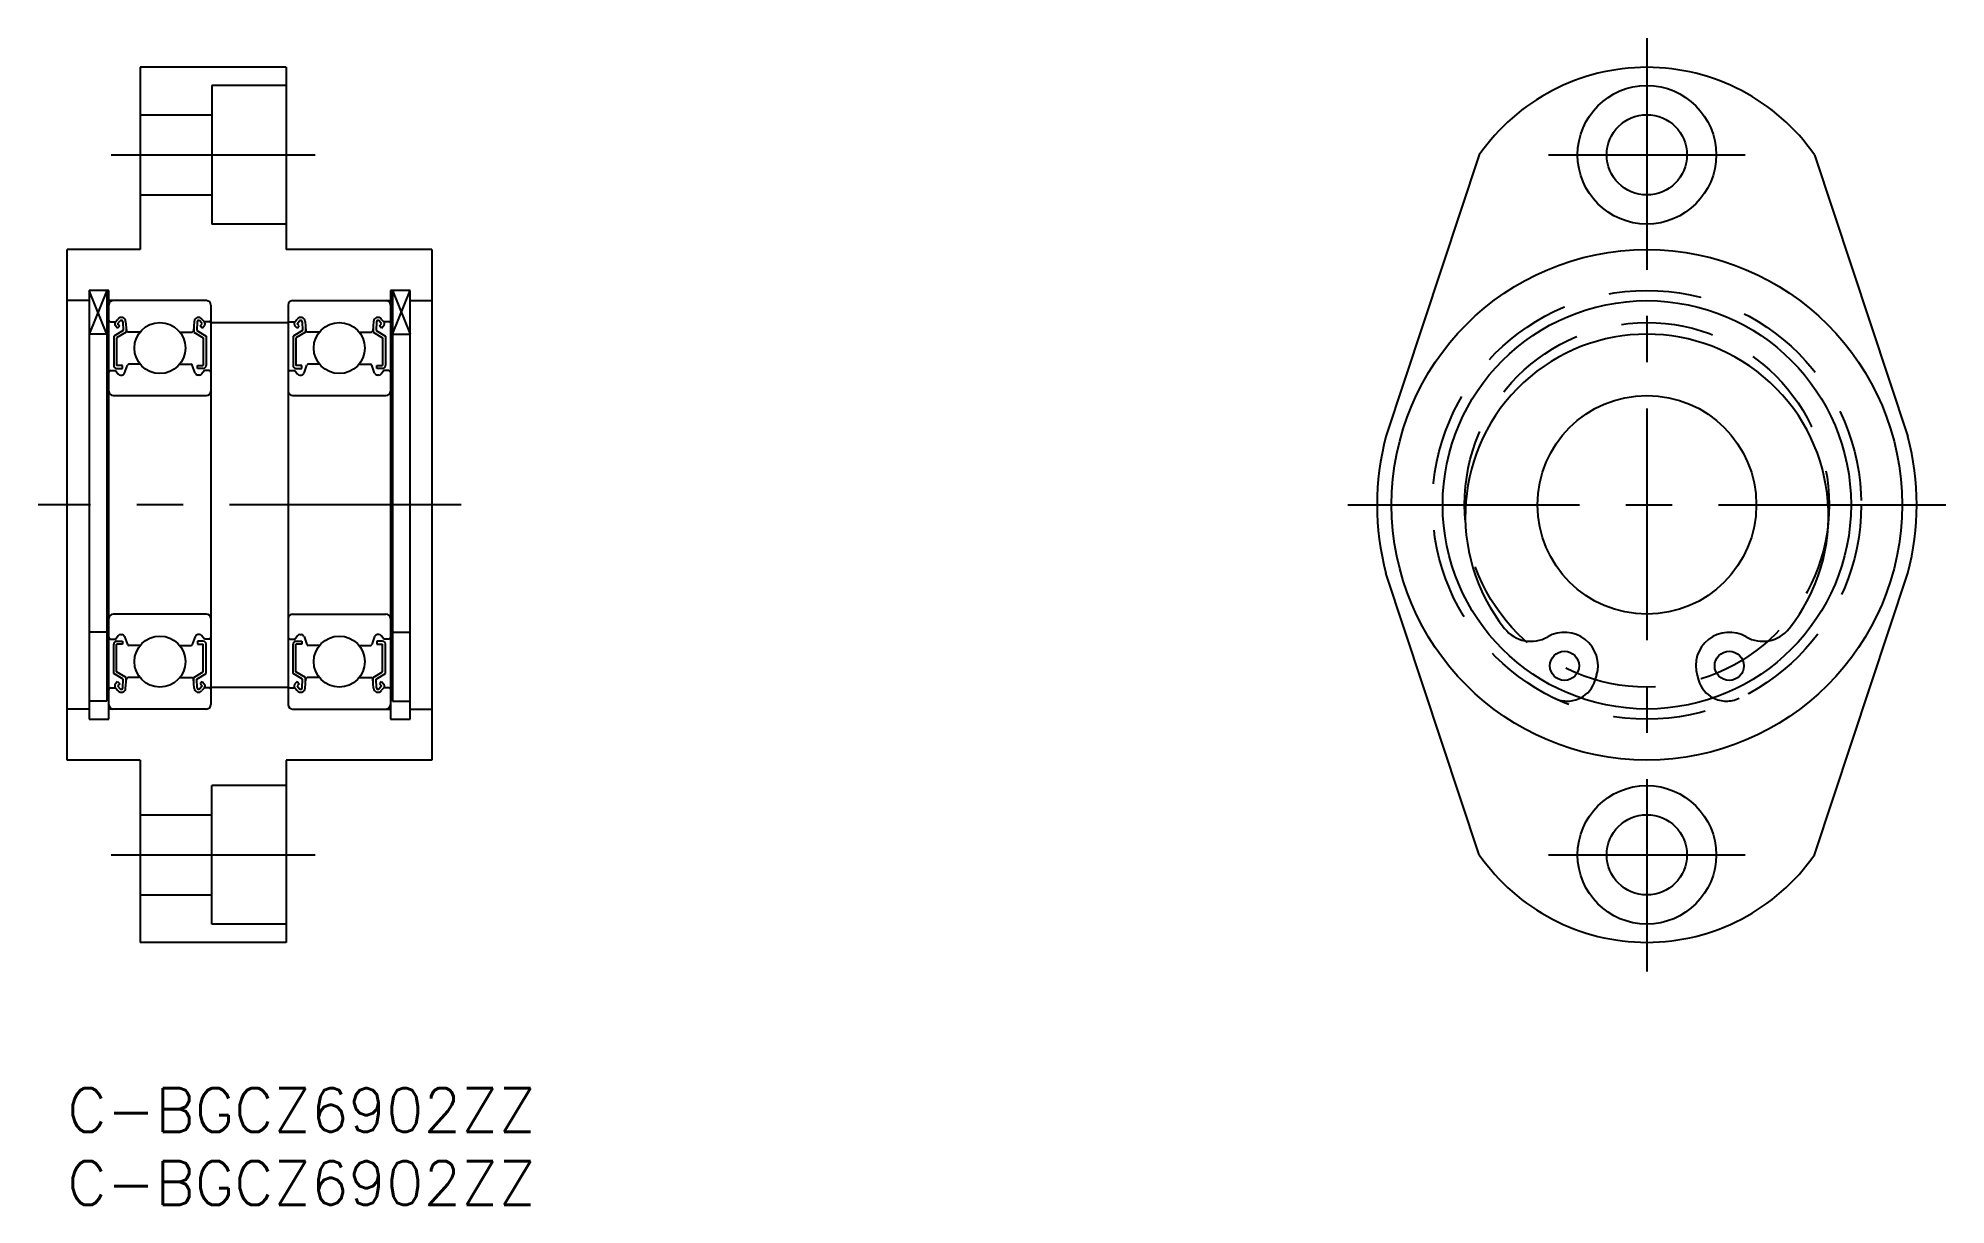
# Model space of a CAD drawing. Extents: x -2 to 129, y -8 to 72.
import ezdxf

# ---------------------------------------------------------------- set-up
doc = ezdxf.new("R2010")
doc.units = 0
doc.header["$LTSCALE"] = 0.5
doc.linetypes.add('CENTER', pattern=[50.8, 31.75, -6.35, 6.35, -6.35])
doc.linetypes.add('DASHED', pattern=[19.05, 12.7, -6.35])
for name, color, linetype in [('MSM_CENTER', 1, 'CENTER'), ('MSM_CONTINUOUS', 7, 'CONTINUOUS'), ('MSM_DASHED', 4, 'DASHED'), ('MSM_NARROW', 5, 'CONTINUOUS'), ('MSM_PART_NUMBER', 7, 'CONTINUOUS')]:
    doc.layers.add(name, color=color, linetype=linetype)
doc.styles.get("Standard").update_dxf_attribs({"font": 'txt.shx', "height": 3, "bigfont": 'bigfont.shx'})

# ---------------------------------------------------------------- blocks, each defined once
blk = doc.blocks.new('*U31')
at = {"layer": 'MSM_PART_NUMBER'}
blk.add_text('C-BGCZ6902ZZ', height=3, dxfattribs=at).set_placement((0, -3))
blk = doc.blocks.new('*U32')
at = {"layer": 'MSM_PART_NUMBER'}
blk.add_text('C-BGCZ6902ZZ', height=3, dxfattribs=at).set_placement((0, -8))

msp = doc.modelspace()

# ---------------------------------------------------------------- linework, layer by layer
at = {"layer": 'MSM_CENTER'}
for p, q in [((108.31, 72), (108.31, 8)), ((3, 64), (17, 64)), ((101.56, 64), (115.06, 64)), ((27, 40), (-2, 40)), ((87.81, 40), (128.81, 40)), ((3, 16), (17, 16)), ((101.56, 16), (115.06, 16))]:
    msp.add_line(p, q, dxfattribs=at)
at = {"layer": 'MSM_CONTINUOUS'}
for p, q in [((5, 70), (5, 57.5)), ((15, 70), (5, 70)), ((15, 70), (15, 57.5)), ((15, 68.75), (9.9, 68.75)), ((9.9, 68.75), (9.9, 59.25)), ((5, 66.75), (9.9, 66.75)), ((96.82, 64), (90.41, 44.69)), ((119.8, 64), (126.21, 44.69)), ((5, 61.25), (9.9, 61.25)), ((15, 59.25), (9.9, 59.25)), ((0, 22.5), (0, 57.5)), ((5, 57.5), (0, 57.5)), ((25, 57.5), (15, 57.5)), ((25, 57.5), (25, 22.5)), ((1.5, 54), (0, 54)), ((2.85, 54.7), (1.5, 54.7)), ((1.5, 54.7), (1.5, 25.3)), ((2.7, 54.7), (2.7, 26.54)), ((2.85, 25.3), (2.85, 54.7)), ((9.55, 54), (2.85, 54)), ((9.85, 53.7), (9.85, 26.3)), ((15.15, 53.7), (15.15, 26.3)), ((15.45, 54), (22.15, 54)), ((23.5, 54.7), (22.15, 54.7)), ((22.15, 54.7), (22.15, 25.3)), ((22.3, 54.7), (22.3, 26.54)), ((23.5, 25.3), (23.5, 54.7)), ((23.5, 54), (25, 54)), ((2.95, 52.55), (3.31, 52.55)), ((3.3, 52.54), (3.47, 52.74)), ((3.45, 52.41), (3.62, 52.61)), ((3.59, 52.27), (3.45, 52.41)), ((3.8, 52.55), (3.83, 51.95)), ((4, 52.57), (4.05, 51.94)), ((8.7, 52.57), (8.65, 51.94)), ((8.9, 52.55), (8.87, 51.95)), ((9.25, 52.41), (9.08, 52.61)), ((9.11, 52.27), (9.25, 52.41)), ((9.4, 52.54), (9.23, 52.74)), ((9.75, 52.55), (9.39, 52.55)), ((9.85, 52.5), (15.15, 52.5)), ((15.25, 52.55), (15.61, 52.55)), ((15.6, 52.54), (15.77, 52.74)), ((15.75, 52.41), (15.92, 52.61)), ((15.89, 52.27), (15.75, 52.41)), ((16.1, 52.55), (16.13, 51.95)), ((16.3, 52.57), (16.35, 51.94)), ((21, 52.57), (20.95, 51.94)), ((21.2, 52.55), (21.17, 51.95)), ((21.55, 52.41), (21.38, 52.61)), ((21.41, 52.27), (21.55, 52.41)), ((21.7, 52.54), (21.53, 52.74)), ((22.05, 52.55), (21.69, 52.55)), ((2.7, 51.7, -0.7), (1.5, 51.7, -0.7)), ((3.83, 51.95), (3.18, 51.57)), ((3.18, 51.57), (3.18, 49.55)), ((3.45, 52.12), (3.31, 52.27)), ((4.03, 51.83), (3.38, 51.46)), ((3.38, 51.46), (3.38, 49.55)), ((3.45, 52.12), (3.59, 52.27)), ((4.03, 52.2), (4.03, 51.83)), ((4.99, 51.85), (4.15, 51.85)), ((7.71, 51.85), (8.55, 51.85)), ((8.67, 52.2), (8.67, 51.83)), ((8.67, 51.83), (9.32, 51.46)), ((8.87, 51.95), (9.52, 51.57)), ((9.25, 52.12), (9.11, 52.27)), ((9.25, 52.12), (9.39, 52.27)), ((9.32, 51.46), (9.32, 49.55)), ((9.52, 51.57), (9.52, 49.55)), ((16.13, 51.95), (15.48, 51.57)), ((15.48, 51.57), (15.48, 49.55)), ((15.75, 52.12), (15.61, 52.27)), ((16.33, 51.83), (15.68, 51.46)), ((15.68, 51.46), (15.68, 49.55)), ((15.75, 52.12), (15.89, 52.27)), ((16.33, 52.2), (16.33, 51.83)), ((17.29, 51.85), (16.45, 51.85)), ((20.01, 51.85), (20.85, 51.85)), ((20.97, 52.2), (20.97, 51.83)), ((20.97, 51.83), (21.62, 51.46)), ((21.17, 51.95), (21.82, 51.57)), ((21.55, 52.12), (21.41, 52.27)), ((21.55, 52.12), (21.69, 52.27)), ((21.62, 51.46), (21.62, 49.55)), ((21.82, 51.57), (21.82, 49.55)), ((22.3, 51.7, -0.7), (23.5, 51.7, -0.7)), ((2.95, 49.2), (3.3, 49.2)), ((3.3, 49.2), (3.49, 48.97)), ((3.78, 49.55), (3.38, 49.55)), ((3.38, 49.35), (3.78, 49.35)), ((3.64, 48.9), (3.74, 48.9)), ((3.78, 49.35), (3.78, 49.55)), ((3.93, 49.03), (4.13, 49.58)), ((4.99, 49.65), (4.22, 49.65)), ((7.71, 49.65), (8.48, 49.65)), ((8.77, 49.03), (8.57, 49.58)), ((8.92, 49.55), (9.32, 49.55)), ((8.92, 49.35), (8.92, 49.55)), ((9.32, 49.35), (8.92, 49.35)), ((9.06, 48.9), (8.96, 48.9)), ((9.4, 49.2), (9.21, 48.97)), ((9.75, 49.2), (9.4, 49.2)), ((15.25, 49.2), (15.6, 49.2)), ((15.6, 49.2), (15.79, 48.97)), ((16.08, 49.55), (15.68, 49.55)), ((15.68, 49.35), (16.08, 49.35)), ((15.94, 48.9), (16.04, 48.9)), ((16.08, 49.35), (16.08, 49.55)), ((16.23, 49.03), (16.43, 49.58)), ((17.29, 49.65), (16.52, 49.65)), ((20.01, 49.65), (20.78, 49.65)), ((21.07, 49.03), (20.87, 49.58)), ((21.22, 49.55), (21.62, 49.55)), ((21.22, 49.35), (21.22, 49.55)), ((21.62, 49.35), (21.22, 49.35)), ((21.36, 48.9), (21.26, 48.9)), ((21.7, 49.2), (21.51, 48.97)), ((22.05, 49.2), (21.7, 49.2)), ((3.15, 47.5), (9.55, 47.5)), ((15.45, 47.5), (21.85, 47.5)), ((96.82, 16), (90.41, 35.31)), ((119.8, 16), (126.21, 35.31)), ((9.55, 32.5), (3.15, 32.5)), ((15.45, 32.5), (21.85, 32.5)), ((2.7, 31.26, -0.7), (1.5, 31.26, -0.7)), ((2.95, 30.8), (3.3, 30.8)), ((3.18, 28.43), (3.18, 30.45)), ((3.3, 30.8), (3.49, 31.03)), ((3.38, 30.65), (3.78, 30.65)), ((3.38, 28.54), (3.38, 30.45)), ((3.78, 30.45), (3.38, 30.45)), ((3.64, 31.1), (3.74, 31.1)), ((3.78, 30.65), (3.78, 30.45)), ((3.93, 30.97), (4.13, 30.42)), ((4.99, 30.35), (4.22, 30.35)), ((7.71, 30.35), (8.48, 30.35)), ((8.77, 30.97), (8.57, 30.42)), ((9.32, 30.65), (8.92, 30.65)), ((8.92, 30.65), (8.92, 30.45)), ((8.92, 30.45), (9.32, 30.45)), ((9.06, 31.1), (8.96, 31.1)), ((9.4, 30.8), (9.21, 31.03)), ((9.32, 28.54), (9.32, 30.45)), ((9.75, 30.8), (9.4, 30.8)), ((9.52, 28.43), (9.52, 30.45)), ((15.25, 30.8), (15.6, 30.8)), ((15.48, 28.43), (15.48, 30.45)), ((15.6, 30.8), (15.79, 31.03)), ((15.68, 30.65), (16.08, 30.65)), ((15.68, 28.54), (15.68, 30.45)), ((16.08, 30.45), (15.68, 30.45)), ((15.94, 31.1), (16.04, 31.1)), ((16.08, 30.65), (16.08, 30.45)), ((16.23, 30.97), (16.43, 30.42)), ((17.29, 30.35), (16.52, 30.35)), ((20.01, 30.35), (20.78, 30.35)), ((21.07, 30.97), (20.87, 30.42)), ((21.62, 30.65), (21.22, 30.65)), ((21.22, 30.65), (21.22, 30.45)), ((21.22, 30.45), (21.62, 30.45)), ((21.36, 31.1), (21.26, 31.1)), ((21.7, 30.8), (21.51, 31.03)), ((21.62, 28.54), (21.62, 30.45)), ((22.05, 30.8), (21.7, 30.8)), ((21.82, 28.43), (21.82, 30.45)), ((22.3, 31.26, -0.7), (23.5, 31.26, -0.7)), ((3.83, 28.05), (3.18, 28.43)), ((3.45, 27.88), (3.31, 27.73)), ((4.03, 28.17), (3.38, 28.54)), ((3.45, 27.88), (3.59, 27.73)), ((3.59, 27.73), (3.45, 27.59)), ((3.45, 27.59), (3.62, 27.39)), ((3.8, 27.45), (3.83, 28.05)), ((4, 27.43), (4.05, 28.06)), ((4.03, 27.8), (4.03, 28.17)), ((4.99, 28.15), (4.15, 28.15)), ((7.71, 28.15), (8.55, 28.15)), ((8.7, 27.43), (8.65, 28.06)), ((8.67, 28.17), (9.32, 28.54)), ((8.67, 27.8), (8.67, 28.17)), ((8.87, 28.05), (9.52, 28.43)), ((8.9, 27.45), (8.87, 28.05)), ((9.25, 27.59), (9.08, 27.39)), ((9.25, 27.88), (9.11, 27.73)), ((9.11, 27.73), (9.25, 27.59)), ((9.25, 27.88), (9.39, 27.73)), ((9.85, 27.5), (15.15, 27.5)), ((16.13, 28.05), (15.48, 28.43)), ((15.75, 27.88), (15.61, 27.73)), ((16.33, 28.17), (15.68, 28.54)), ((15.75, 27.88), (15.89, 27.73)), ((15.89, 27.73), (15.75, 27.59)), ((15.75, 27.59), (15.92, 27.39)), ((16.1, 27.45), (16.13, 28.05)), ((16.3, 27.43), (16.35, 28.06)), ((16.33, 27.8), (16.33, 28.17)), ((17.29, 28.15), (16.45, 28.15)), ((20.01, 28.15), (20.85, 28.15)), ((21, 27.43), (20.95, 28.06)), ((20.97, 28.17), (21.62, 28.54)), ((20.97, 27.8), (20.97, 28.17)), ((21.17, 28.05), (21.82, 28.43)), ((21.2, 27.45), (21.17, 28.05)), ((21.55, 27.59), (21.38, 27.39)), ((21.55, 27.88), (21.41, 27.73)), ((21.41, 27.73), (21.55, 27.59)), ((21.55, 27.88), (21.69, 27.73)), ((104.77, 27.97, -0.7), (104.87, 28.31, -0.7)), ((111.75, 28.31, -0.7), (111.85, 27.97, -0.7)), ((2.7, 26.54, -0.7), (1.5, 26.54, -0.7)), ((2.95, 27.45), (3.31, 27.45)), ((3.3, 27.46), (3.47, 27.26)), ((9.4, 27.46), (9.23, 27.26)), ((9.75, 27.45), (9.39, 27.45)), ((15.25, 27.45), (15.61, 27.45)), ((15.6, 27.46), (15.77, 27.26)), ((21.7, 27.46), (21.53, 27.26)), ((22.05, 27.45), (21.69, 27.45)), ((22.3, 26.54, -0.7), (23.5, 26.54, -0.7)), ((1.5, 26), (0, 26)), ((1.5, 25.3), (2.85, 25.3)), ((9.55, 26), (2.85, 26)), ((15.45, 26), (22.15, 26)), ((22.15, 25.3), (23.5, 25.3)), ((23.5, 26), (25, 26)), ((5, 22.5), (0, 22.5)), ((5, 22.5), (5, 10)), ((25, 22.5), (15, 22.5)), ((15, 22.5), (15, 10)), ((15, 20.75), (9.9, 20.75)), ((9.9, 11.25), (9.9, 20.75)), ((5, 18.75), (9.9, 18.75)), ((5, 13.25), (9.9, 13.25)), ((15, 11.25), (9.9, 11.25)), ((15, 10), (5, 10))]:
    msp.add_line(p, q, dxfattribs=at)
for centre, radius in [((108.31, 64), 4.75), ((108.31, 64), 2.75), ((108.31, 40), 17.5), ((108.31, 40, -0.7), 14), ((6.35, 50.75), 1.75), ((18.65, 50.75), 1.75), ((108.31, 40), 7.5), ((6.35, 29.25), 1.75), ((18.65, 29.25), 1.75), ((102.66, 28.96, -0.7), 1), ((113.96, 28.96, -0.7), 1), ((108.31, 16), 4.75), ((108.31, 16), 2.75)]:
    msp.add_circle(centre, radius, dxfattribs=at)
for centre, radius, start, end in [((108.31, 56), 14, 34.8499, 145.1501), ((3.15, 53.7), 0.3, 90, 180), ((9.55, 53.7), 0.3, 0, 90), ((15.45, 53.7), 0.3, 90, 180), ((21.85, 53.7), 0.3, 0, 90), ((2.95, 52.65), 0.1, 180, 270), ((3.45, 52.41), 0.2, 140.1364, 224.998), ((3.7, 52.55), 0.3, 4.9347, 140.1364), ((3.7, 52.55), 0.1, 3.1017, 139.9503), ((9, 52.55), 0.3, 39.8636, 175.0653), ((9, 52.55), 0.1, 40.0497, 176.8983), ((9.25, 52.41), 0.2, 315.002, 39.8636), ((9.75, 52.65), 0.1, 270, 0), ((15.25, 52.65), 0.1, 180, 270), ((15.75, 52.41), 0.2, 140.1364, 224.998), ((16, 52.55), 0.3, 4.9347, 140.1364), ((16, 52.55), 0.1, 3.1017, 139.9503), ((21.3, 52.55), 0.3, 39.8636, 175.0653), ((21.3, 52.55), 0.1, 40.0497, 176.8983), ((21.55, 52.41), 0.2, 315.002, 39.8636), ((22.05, 52.65), 0.1, 270, 0), ((4.15, 51.95), 0.1, 184.9347, 270), ((8.55, 51.95), 0.1, 270, 355.0653), ((16.45, 51.95), 0.1, 184.9347, 270), ((20.85, 51.95), 0.1, 270, 355.0653), ((108.31, 39.25, -0.7), 12.45, 321.589, 218.411), ((2.95, 49.1), 0.1, 90, 180), ((3.38, 49.55), 0.2, 180, 270), ((3.64, 49.1), 0.2, 219.9772, 270), ((3.74, 49.1), 0.2, 270, 339.9926), ((4.22, 49.55), 0.1, 90, 159.9926), ((8.48, 49.55), 0.1, 20.0074, 90), ((8.96, 49.1), 0.2, 200.0074, 270), ((9.06, 49.1), 0.2, 270, 320.0228), ((9.32, 49.55), 0.2, 270, 0), ((9.75, 49.1), 0.1, 0, 90), ((15.25, 49.1), 0.1, 90, 180), ((15.68, 49.55), 0.2, 180, 270), ((15.94, 49.1), 0.2, 219.9772, 270), ((16.04, 49.1), 0.2, 270, 339.9926), ((16.52, 49.55), 0.1, 90, 159.9926), ((20.78, 49.55), 0.1, 20.0074, 90), ((21.26, 49.1), 0.2, 200.0074, 270), ((21.36, 49.1), 0.2, 270, 320.0228), ((21.62, 49.55), 0.2, 270, 0), ((22.05, 49.1), 0.1, 0, 90), ((3.15, 47.8), 0.3, 180, 270), ((9.55, 47.8), 0.3, 270, 0), ((15.45, 47.8), 0.3, 180, 270), ((21.85, 47.8), 0.3, 270, 360), ((108.31, 40), 18.5, 165.3167, 194.6833), ((108.31, 40), 18.5, 345.3167, 14.6833), ((3.15, 32.2), 0.3, 90, 180), ((9.55, 32.2), 0.3, 0, 90), ((15.45, 32.2), 0.3, 90, 180), ((21.85, 32.2), 0.3, 0, 90), ((100.36, 32.94, -0.7), 2.3, 218.411, 300.0471), ((116.26, 32.94, -0.7), 2.3, 239.9529, 321.589), ((2.95, 30.9), 0.1, 180, 270), ((3.38, 30.45), 0.2, 90, 180), ((3.64, 30.9), 0.2, 90, 140.0228), ((3.74, 30.9), 0.2, 20.0074, 90), ((4.22, 30.45), 0.1, 200.0074, 270), ((8.48, 30.45), 0.1, 270, 339.9926), ((8.96, 30.9), 0.2, 90, 159.9926), ((9.06, 30.9), 0.2, 39.9772, 90), ((9.32, 30.45), 0.2, 0, 90), ((9.75, 30.9), 0.1, 270, 0), ((15.25, 30.9), 0.1, 180, 270), ((15.68, 30.45), 0.2, 90, 180), ((15.94, 30.9), 0.2, 90, 140.0228), ((16.04, 30.9), 0.2, 20.0074, 90), ((16.52, 30.45), 0.1, 200.0074, 270), ((20.78, 30.45), 0.1, 270, 339.9926), ((21.26, 30.9), 0.2, 90, 159.9926), ((21.36, 30.9), 0.2, 39.9772, 90), ((21.62, 30.45), 0.2, 0, 90), ((22.05, 30.9), 0.1, 270, 0), ((102.66, 28.96, -0.7), 2.3, 343.5829, 120.0471), ((113.96, 28.96, -0.7), 2.3, 59.9529, 196.4171), ((3.45, 27.59), 0.2, 135.002, 219.8636), ((4.15, 28.05), 0.1, 90, 175.0653), ((8.55, 28.05), 0.1, 4.9347, 90), ((9.25, 27.59), 0.2, 320.1364, 44.998), ((15.75, 27.59), 0.2, 135.002, 219.8636), ((16.45, 28.05), 0.1, 90, 175.0653), ((20.85, 28.05), 0.1, 4.9347, 90), ((21.55, 27.59), 0.2, 320.1364, 44.998), ((102.85, 28.54, -0.7), 2, 297.3274, 343.5829), ((113.77, 28.54, -0.7), 2, 196.4171, 242.6726), ((2.95, 27.35), 0.1, 90, 180), ((3.15, 26.3), 0.3, 180, 270), ((3.7, 27.45), 0.3, 219.8636, 355.0653), ((3.7, 27.45), 0.1, 220.0497, 356.8983), ((9, 27.45), 0.3, 184.9347, 320.1364), ((9, 27.45), 0.1, 183.1017, 319.9503), ((9.55, 26.3), 0.3, 270, 0), ((9.75, 27.35), 0.1, 0, 90), ((15.25, 27.35), 0.1, 90, 180), ((15.45, 26.3), 0.3, 180, 270), ((16, 27.45), 0.3, 219.8636, 355.0653), ((16, 27.45), 0.1, 220.0497, 356.8983), ((21.3, 27.45), 0.3, 184.9347, 320.1364), ((21.3, 27.45), 0.1, 183.1017, 319.9503), ((21.85, 26.3), 0.3, 270, 360), ((22.05, 27.35), 0.1, 0, 90), ((108.31, 24), 14, 214.8499, 325.1501)]:
    msp.add_arc(centre, radius, start, end, dxfattribs=at)
at = {"layer": 'MSM_DASHED'}
for centre, radius in [((108.31, 40, -0.7), 14.7), ((108.31, 40), 12.5)]:
    msp.add_circle(centre, radius, dxfattribs=at)
for centre, start, end in [((102.85, 28.54, -0.7), 244.5222, 297.3274), ((113.77, 28.54, -0.7), 242.6726, 295.4778)]:
    msp.add_arc(centre, 2, start, end, dxfattribs=at)
at = {"layer": 'MSM_NARROW'}
for p, q in [((2.7, 54.7), (1.5, 51.7, -0.7)), ((2.7, 51.7, -0.7), (1.5, 54.7)), ((22.3, 54.7), (23.5, 51.7, -0.7)), ((22.3, 51.7, -0.7), (23.5, 54.7))]:
    msp.add_line(p, q, dxfattribs=at)

# ---------------------------------------------------------------- block references
at = {"layer": 'MSM_CONTINUOUS'}
for name in ['*U31', '*U32']:
    msp.add_blockref(name, (0, 0), dxfattribs=at)

doc.saveas('drawing.dxf')
